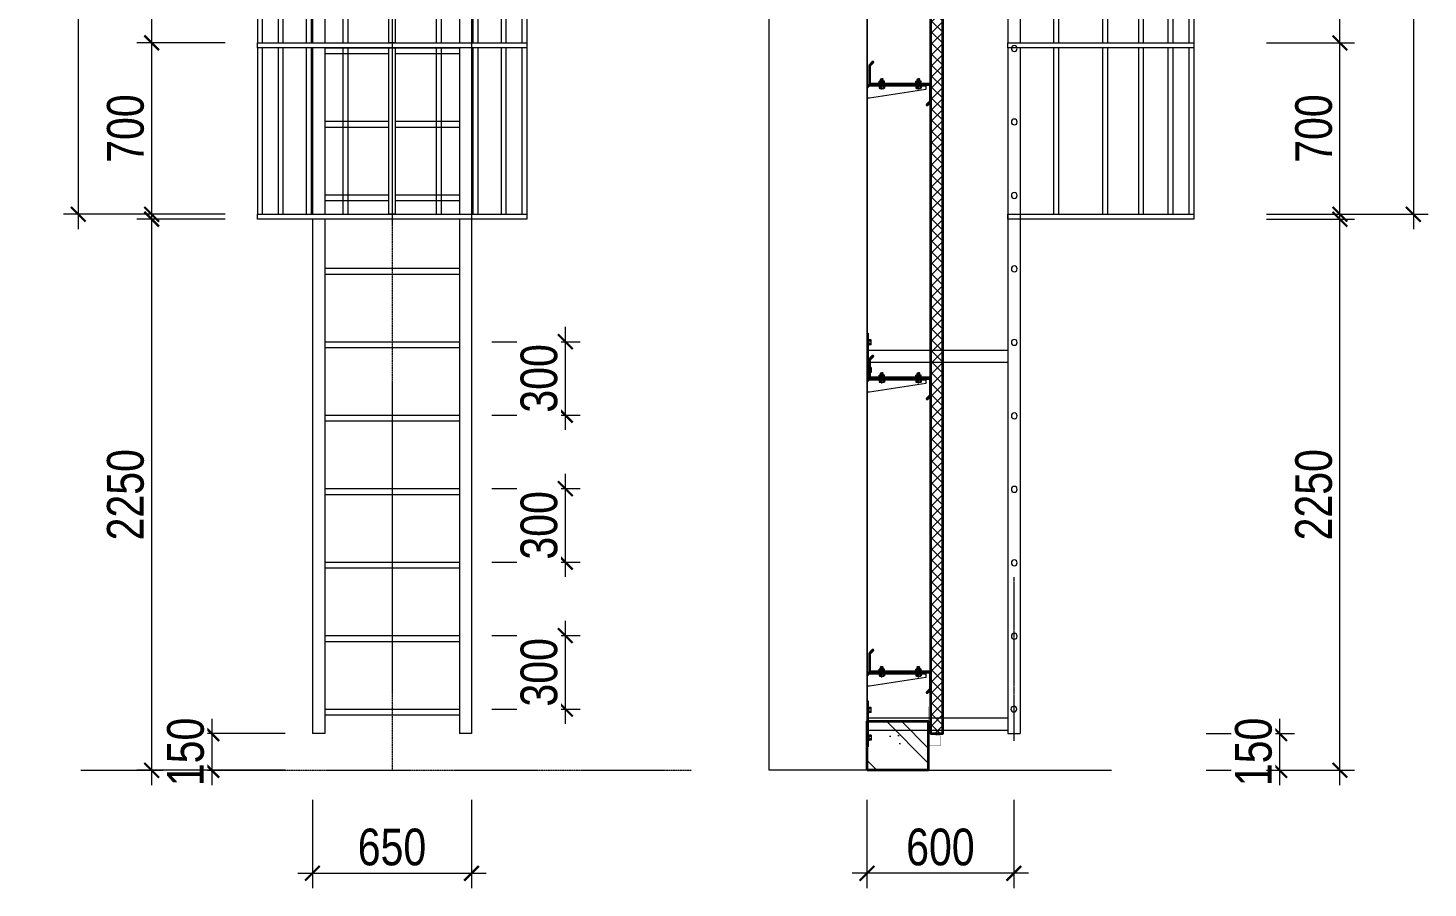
# Model space of a CAD drawing. Header units: millimetres. Extents: x -547695 to 905972, y -1055718 to 167349.
# Drawn here: x -493463 to -482027, y -982925 to -975903 of the extents above; entities that cross this region are included whole.
import ezdxf
from ezdxf.xclip import XClip

# ---------------------------------------------------------------- set-up
doc = ezdxf.new("R2010")
doc.units = ezdxf.units.MM
doc.header["$XCLIPFRAME"] = 0
for name, pattern in [('CellPin- Chi Thang sat len mai$0$CellPin- Chi Thang sat len mai$0$CENTER', [2, 1.25, -0.25, 0.25, -0.25]), ('DASHDOT', [25.4, 12.7, -6.35, 0, -6.35]), ('HIDDEN', [9.525, 6.35, -3.175])]:
    doc.linetypes.add(name, pattern=pattern)
doc.layers.get('DEFPOINTS').update_dxf_attribs({"color": 1, "lineweight": 25})
doc.layers.add('7a-Flashing_01', color=1, linetype='Continuous')
for name, color, linetype, lineweight in [('A-CONC', 2, 'Continuous', 35), ('A-DIMS', 8, 'Continuous', 9), ('A-EQPM', 127, 'Continuous', 9), ('A-FINE', 255, 'Continuous', 25), ('A-HEVY', 111, 'Continuous', 35), ('A-PATT', 252, 'Continuous', 9), ('A-WALL', 12, 'Continuous', 13), ('CellPin- Chi Thang sat len mai$0$CellPin- Chi Thang sat len mai$0$DIM TAN', 169, 'Continuous', 13), ('CellPin- Chi Thang sat len mai$0$CellPin- Chi Thang sat len mai$0$ELE-7', 7, 'Continuous', 9), ('CellPin- Chi Thang sat len mai$0$CellPin- Chi Thang sat len mai$0$NTT-252-DIM', 252, 'Continuous', 9), ('S-GRID-AXIS', 5, 'DASHDOT', 18)]:
    doc.layers.add(name, color=color, linetype=linetype, lineweight=lineweight)
doc.styles.add('VTK_Arial', font='arial.ttf', dxfattribs={"width": 0.8})
doc.dimstyles.new('A-2.5-DIM120 x 2', dxfattribs={"dimscale": 120, "dimtxt": 2.5, "dimasz": 1, "dimexe": 1, "dimexo": 0, "dimgap": 0.5, "dimtad": 1, "dimdec": 0, "dimlfac": 0.5, "dimzin": 12, "dimdsep": 46, "dimtxsty": 'VTK_Arial', "dimblk": 'ARCHTICK', "dimcen": 0, "dimdle": 1, "dimclrd": 256, "dimclre": 256, "dimclrt": 7, "dimadec": 1, "dimazin": 3, "dimtfac": 1, "dimtdec": 0, "dimtmove": 0, "dimatfit": 2, "dimfxl": 5, "dimfxlon": 1, "dimtfill": 1, "dimtolj": 1, "dimtzin": 0, "dimlwd": -1, "dimlwe": -1, "dimarcsym": 0})

# ---------------------------------------------------------------- blocks, each defined once
blk = doc.blocks.new('CellPin- Chi Thang sat len mai$0$CellPin- Chi Thang sat len mai$0$ádasdasvcvbb')
for points in [[(-660.7, 20), (439.3, 20), (439.3, 0), (-660.7, 0)], [(-660.7, -680), (439.3, -680), (439.3, -700), (-660.7, -700)]]:
    blk.add_wipeout(points).dxf.layer = 'A-EQPM'
at = {"layer": 'A-EQPM'}
for p, q in [((-660.7, 0, 0), (-660.7, -680, 0)), ((-640.7, 0, 0), (-640.7, -680, 0)), ((-576.1, 0), (-576.1, -680)), ((-556.1, 0), (-556.1, -680)), ((-461.3, 0), (-461.3, -680)), ((-441.3, 0), (-441.3, -680)), ((-310.9, 0), (-310.9, -680)), ((-290.9, 0), (-290.9, -680)), ((69.5, 0), (69.5, -680)), ((89.5, 0), (89.5, -680)), ((219.9, 0), (219.9, -680)), ((239.9, 0), (239.9, -680)), ((334.7, 0), (334.7, -680)), ((354.7, 0), (354.7, -680)), ((419.3, 0, 0), (419.3, -680, 0)), ((439.3, 0, 0), (439.3, -680, 0))]:
    blk.add_line(p, q, dxfattribs=at)
for points in [[(-660.7, 20), (439.3, 20), (439.3, 0), (-660.7, 0)], [(-660.7, -680), (439.3, -680), (439.3, -700), (-660.7, -700)]]:
    blk.add_lwpolyline(points, close=True, dxfattribs=at)
blk.add_wipeout([(-123.2, 0), (-98.2, 0), (-98.2, -680), (-123.2, -680)]).dxf.layer = 'A-EQPM'
blk.add_lwpolyline([(-123.2, 0), (-98.2, 0), (-98.2, -680), (-123.2, -680)], close=True, dxfattribs=at)
blk = doc.blocks.new('T111')
at = {"layer": 'A-EQPM'}
for p, q in [((-275, -10529.9, 0), (275, -10529.9, 0)), ((-275, -10553.7, 0), (275, -10553.7, 0)), ((-275, -10829.9, 0), (275, -10829.9, 0)), ((-275, -10853.7, 0), (275, -10853.7, 0)), ((-275, -11129.9, 0), (275, -11129.9, 0)), ((-275, -11153.7, 0), (275, -11153.7, 0)), ((-275, -11429.9, 0), (275, -11429.9, 0)), ((-275, -11453.7, 0), (275, -11453.7, 0)), ((-275, -11729.9, 0), (275, -11729.9, 0)), ((-275, -11753.7, 0), (275, -11753.7, 0)), ((-275, -12029.9, 0), (275, -12029.9, 0)), ((-275, -12053.7, 0), (275, -12053.7, 0)), ((-275, -12329.9, 0), (275, -12329.9, 0)), ((-275, -12353.7, 0), (275, -12353.7, 0)), ((-275, -12629.9, 0), (275, -12629.9, 0)), ((-275, -12653.7, 0), (275, -12653.7, 0)), ((-275, -12929.9, 0), (275, -12929.9, 0)), ((-275, -12953.7, 0), (275, -12953.7, 0)), ((-275, -13029.8, 0), (-325, -13029.8, 0)), ((325, -13029.8, 0), (275, -13029.8, 0))]:
    blk.add_line(p, q, dxfattribs=at)
at = {"layer": 'A-EQPM', "linetype": 'HIDDEN', "ltscale": 0.2}
blk.add_line((-1271.1, -13179.8, 0), (1223.5, -13179.8, 0), dxfattribs=at)
at = {"layer": 'CellPin- Chi Thang sat len mai$0$CellPin- Chi Thang sat len mai$0$ELE-7'}
blk.add_blockref('CellPin- Chi Thang sat len mai$0$CellPin- Chi Thang sat len mai$0$ádasdasvcvbb', (110.7, -9529.8, 0), dxfattribs=at)
at = {"layer": 'A-EQPM'}
for p, q in [((-325, -5049.9, 0), (-325, -13029.8, 0)), ((-275, -5049.9, 0), (-275, -13029.8, 0)), ((275, -5049.9, 0), (275, -13029.8, 0)), ((-275, -10229.9, 0), (275, -10229.9, 0)), ((-275, -10253.7, 0), (275, -10253.7, 0))]:
    blk.add_line(p, q, dxfattribs=at)
at = {"layer": 'CellPin- Chi Thang sat len mai$0$CellPin- Chi Thang sat len mai$0$ELE-7'}
blk.add_blockref('CellPin- Chi Thang sat len mai$0$CellPin- Chi Thang sat len mai$0$ádasdasvcvbb', (110.7, -10229.8, 0), dxfattribs=at)
at = {"layer": 'A-EQPM'}
blk.add_line((325, -5049.9, 0), (325, -13029.8, 0), dxfattribs=at)
at = {"layer": 'A-EQPM', "linetype": 'HIDDEN', "ltscale": 0.2, "elevation": 0}
blk.add_lwpolyline([(0, -4550.1), (0, -13179.8)], dxfattribs=at)
blk = doc.blocks.new('CellPin- Chi Thang sat len mai$0$CellPin- Chi Thang sat len mai$0$longthang')
at = {"layer": 'A-EQPM'}
blk.add_line((-372.8, 63.1), (-372.8, -616.9), dxfattribs=at)
for points in [[(387.2, 83.1), (-372.8, 83.1), (-372.8, 63.1), (387.2, 63.1)], [(387.2, -616.9), (-372.8, -616.9), (-372.8, -636.9), (387.2, -636.9)]]:
    blk.add_wipeout(points).dxf.layer = 'A-EQPM'
for p, q in [((-352.8, 63.1), (-352.8, -616.9)), ((-286.3, 63.1), (-286.3, -616.9)), ((-266.3, 63.1), (-266.3, -616.9)), ((-166, 63.1), (-166, -616.9)), ((-146, 63.1), (-146, -616.9)), ((-20, 63.1), (-20, -616.9)), ((0, 63.1), (0, -616.9)), ((180, 63.1), (180, -616.9)), ((200, 63.1), (200, -616.9))]:
    blk.add_line(p, q, dxfattribs=at)
for points in [[(387.2, 83.1), (-372.8, 83.1), (-372.8, 63.1), (387.2, 63.1)], [(387.2, -616.9), (-372.8, -616.9), (-372.8, -636.9), (387.2, -636.9)]]:
    blk.add_lwpolyline(points, close=True, dxfattribs=at)
blk.add_wipeout([(387.2, 83.1), (-372.8, 83.1), (-372.8, 63.1), (387.2, 63.1)]).dxf.layer = 'A-EQPM'
blk.add_lwpolyline([(387.2, 83.1), (-372.8, 83.1), (-372.8, 63.1), (387.2, 63.1)], close=True, dxfattribs=at)
blk = doc.blocks.new('CellPin- Chi Thang sat len mai$0$CellPin- Chi Thang sat len mai$0$dfsgdsfg2dfs1g321')
at = {"layer": 'A-EQPM'}
for p, q in [((700, 93.8, 0), (711.3, 93.8, 0)), ((706.3, -93.7, 0), (706.3, 93.8, 0)), ((711.3, 93.8, 0), (711.3, -93.7, 0)), ((713.8, 68.8, 0), (711.3, 68.8, 0)), ((713.8, 43.8, 0), (713.8, 68.8, 0)), ((723.8, 66.3, 0), (713.8, 66.3, 0)), ((723.8, 61.3, 0), (713.8, 61.3, 0)), ((723.8, 46.3, 0), (723.8, 66.3, 0)), ((713.8, 43.8, 0), (711.3, 43.8, 0)), ((711.3, 25, 0), (940.8, 25, 0)), ((723.8, 51.3, 0), (713.8, 51.3, 0)), ((723.8, 46.3, 0), (713.8, 46.3, 0)), ((940.8, 25, 0), (1204.2, 25, 0)), ((711.3, -25, 0), (940.8, -25, 0)), ((713.8, -43.7, 0), (711.3, -43.7, 0)), ((713.8, -43.7, 0), (713.8, -68.7, 0)), ((723.8, -46.2, 0), (713.8, -46.2, 0)), ((723.8, -51.2, 0), (713.8, -51.2, 0)), ((723.8, -46.2, 0), (723.8, -66.2, 0)), ((940.8, -25, 0), (1204.2, -25, 0)), ((700, -93.7, 0), (711.3, -93.7, 0)), ((713.8, -68.7, 0), (711.3, -68.7, 0)), ((723.8, -61.2, 0), (713.8, -61.2, 0)), ((723.8, -66.2, 0), (713.8, -66.2, 0))]:
    blk.add_line(p, q, dxfattribs=at)
at = {"layer": 'A-EQPM', "linetype": 'CellPin- Chi Thang sat len mai$0$CellPin- Chi Thang sat len mai$0$CENTER', "ltscale": 0.2}
blk.add_line((1504.5, 0), (646.2, 0, 0), dxfattribs=at)
blk = doc.blocks.new('CellPin- Chi Thang sat len mai$0$CellPin- Chi Thang sat len mai$0$12wsaaf')
at = {"layer": 'A-EQPM', "linetype": 'CellPin- Chi Thang sat len mai$0$CellPin- Chi Thang sat len mai$0$CENTER', "ltscale": 5}
blk.add_line((317.5, -3484.6, -1.8), (317.5, -4152.7, -1.8), dxfattribs=at)
at = {"layer": 'A-EQPM'}
blk.add_line((342.5, -4123.5, -1.8), (292.5, -4123.5, -1.8), dxfattribs=at)
for centre in [(316, -2226.5, -1.8), (316, -2526.5, -1.8), (316, -2826.5, -1.8), (316, -3126.5, -1.8), (316, -3426.5, -1.8), (316, -3726.5, -1.8), (317.5, -4023.5, -1.8)]:
    blk.add_circle(centre, 11.9, dxfattribs=at)
at = {"layer": 'CellPin- Chi Thang sat len mai$0$CellPin- Chi Thang sat len mai$0$DIM TAN'}
ref = blk.add_blockref('CellPin- Chi Thang sat len mai$0$CellPin- Chi Thang sat len mai$0$dfsgdsfg2dfs1g321', (1318.8, -2223.6, -1.8), dxfattribs=dict(at, xscale=-1))
XClip(ref).set_block_clipping_path([(700.0194962209, -179.835927425), (976.3177220631, 150.2118256729)])
ref = blk.add_blockref('CellPin- Chi Thang sat len mai$0$CellPin- Chi Thang sat len mai$0$dfsgdsfg2dfs1g321', (1318.8, -3723.6, -1.8), dxfattribs=dict(at, xscale=-1))
XClip(ref).set_block_clipping_path([(700.0194962209, -179.835927425), (976.3177220631, 150.2118256729)])
at = {"layer": 'CellPin- Chi Thang sat len mai$0$CellPin- Chi Thang sat len mai$0$NTT-252-DIM'}
blk.add_blockref('CellPin- Chi Thang sat len mai$0$CellPin- Chi Thang sat len mai$0$longthang', (-44.7, -1386.6, -1.8), dxfattribs=at)
at = {"layer": 'A-EQPM'}
for p, q in [((292.5, 11510, -1.8), (292.5, -4123.5, -1.8)), ((342.5, 11510, -1.8), (342.5, -4123.5, -1.8))]:
    blk.add_line(p, q, dxfattribs=at)
for centre in [(316, -1626.5, -1.8), (316, -1926.5, -1.8)]:
    blk.add_circle(centre, 11.9, dxfattribs=at)
at = {"layer": 'CellPin- Chi Thang sat len mai$0$CellPin- Chi Thang sat len mai$0$NTT-252-DIM'}
blk.add_blockref('CellPin- Chi Thang sat len mai$0$CellPin- Chi Thang sat len mai$0$longthang', (-44.7, -686.6, -1.8), dxfattribs=at)
at = {"layer": 'A-EQPM'}
blk.add_circle((316, -1326.5, -1.8), 11.9, dxfattribs=at)
blk = doc.blocks.new('TRỤ DO')
at = {"layer": 'A-EQPM'}
for p, q in [((380.3, 0, 0), (380.3, 187.5, 0)), ((380.3, 187.5, 0), (385.3, 187.5, 0)), ((385.3, 187.5, 0), (385.3, 0, 0)), ((387.8, 162.5, 0), (385.3, 162.5, 0)), ((387.8, 137.5, 0), (385.3, 137.5, 0)), ((385.3, 118.7, 0), (956.3, 118.7, 0)), ((387.8, 137.5, 0), (387.8, 162.5, 0)), ((397.8, 160, 0), (387.8, 160, 0)), ((397.8, 155, 0), (387.8, 155, 0)), ((397.8, 145, 0), (387.8, 145, 0)), ((397.8, 140, 0), (387.8, 140, 0)), ((397.8, 140, 0), (397.8, 160, 0)), ((385.3, 68.7, 0), (956.3, 68.7, 0)), ((380.3, 0, 0), (385.3, 0, 0)), ((387.8, 50, 0), (385.3, 50, 0)), ((387.8, 25, 0), (385.3, 25, 0)), ((387.8, 50, 0), (387.8, 25, 0)), ((397.8, 47.5, 0), (387.8, 47.5, 0)), ((397.8, 42.5, 0), (387.8, 42.5, 0)), ((397.8, 32.5, 0), (387.8, 32.5, 0)), ((397.8, 27.5, 0), (387.8, 27.5, 0)), ((397.8, 47.5, 0), (397.8, 27.5, 0))]:
    blk.add_line(p, q, dxfattribs=at)
blk = doc.blocks.new('ẻgergerg')
at = {"layer": 'A-EQPM'}
ref = blk.add_blockref('CellPin- Chi Thang sat len mai$0$CellPin- Chi Thang sat len mai$0$12wsaaf', (917.5, 4273.5, 1.8), dxfattribs=dict(at, xscale=-1))
XClip(ref).set_block_clipping_path([(-418.0387739381, -4220.688312118), (343.499074838, 2196.4522147768)])
at = {"layer": 'A-EQPM', "elevation": 0}
blk.add_lwpolyline([(0, 189.4), (0, 0), (999.1, 0)], dxfattribs=at)
at = {"layer": 'A-EQPM'}
for p in [(-380.3, 1597, 0), (-380.3, 95.7, 0)]:
    blk.add_blockref('TRỤ DO', p, dxfattribs=at)
blk = doc.blocks.new('_ARCHTICK')
at = {"color": 0, "linetype": 'ByBlock', "const_width": 0.15}
blk.add_lwpolyline([(-0.5, -0.5), (0.5, 0.5)], dxfattribs=at)
blk = doc.blocks.new('*D1123')
at = {"layer": 'A-DIMS', "transparency": 16777216}
for p, q in [((-491962, -981544), (-491962, -982084)), ((-491362, -981664), (-492082, -981664)), ((-491362, -981964), (-492082, -981964))]:
    blk.add_line(p, q, dxfattribs=at)
at = {"layer": 'DEFPOINTS', "color": 0, "transparency": 16777216}
for p in [(-491307, -981664), (-491307, -981964)]:
    blk.add_point(p, dxfattribs=at)
at = {"layer": 'A-DIMS', "transparency": 16777216, "xscale": 120, "yscale": 120, "zscale": 120}
for p, rotation in [((-491962, -981664), 90), ((-491962, -981964), 270)]:
    blk.add_blockref('_ARCHTICK', p, dxfattribs=dict(at, rotation=rotation))
at = {"layer": 'A-DIMS', "color": 7, "transparency": 16777216, "insert": (-492175, -981814), "char_height": 300, "attachment_point": 5, "rotation": 90, "style": 'VTK_Arial', "bg_fill": 3, "box_fill_scale": 1.1, "bg_fill_color": 257, "bg_fill_transparency": 0}
blk.add_mtext('\\A1;150', dxfattribs=at)
at = {"layer": 'DEFPOINTS', "color": 0, "transparency": 16777216}
blk.add_point((-491962, -981964), dxfattribs=at)
blk = doc.blocks.new('*D1124')
at = {"layer": 'A-DIMS', "transparency": 16777216}
for p, q in [((-492453, -982084), (-492453, -977344)), ((-491853, -977464), (-492573, -977464)), ((-491853, -981964), (-492573, -981964))]:
    blk.add_line(p, q, dxfattribs=at)
at = {"layer": 'DEFPOINTS', "color": 0, "transparency": 16777216}
for p in [(-492453, -977464), (-491698, -977464), (-491198, -981964)]:
    blk.add_point(p, dxfattribs=at)
at = {"layer": 'A-DIMS', "transparency": 16777216, "xscale": 120, "yscale": 120, "zscale": 120}
for p, rotation in [((-492453, -977464), 90), ((-492453, -981964), 270)]:
    blk.add_blockref('_ARCHTICK', p, dxfattribs=dict(at, rotation=rotation))
at = {"layer": 'A-DIMS', "color": 7, "transparency": 16777216, "insert": (-492666, -979714), "char_height": 300, "attachment_point": 5, "rotation": 90, "style": 'VTK_Arial', "bg_fill": 3, "box_fill_scale": 1.1, "bg_fill_color": 257, "bg_fill_transparency": 0}
blk.add_mtext('\\A1;2250', dxfattribs=at)
blk = doc.blocks.new('*D1125')
at = {"layer": 'A-DIMS', "transparency": 16777216}
for p, q in [((-492453, -977544), (-492453, -975904)), ((-491853, -976024), (-492573, -976024)), ((-491853, -977424), (-492573, -977424))]:
    blk.add_line(p, q, dxfattribs=at)
at = {"layer": 'DEFPOINTS', "color": 0, "transparency": 16777216}
for p in [(-492453, -976024), (-491590, -976024), (-491590, -977424)]:
    blk.add_point(p, dxfattribs=at)
at = {"layer": 'A-DIMS', "transparency": 16777216, "xscale": 120, "yscale": 120, "zscale": 120}
for p, rotation in [((-492453, -976024), 90), ((-492453, -977424), 270)]:
    blk.add_blockref('_ARCHTICK', p, dxfattribs=dict(at, rotation=rotation))
at = {"layer": 'A-DIMS', "color": 7, "transparency": 16777216, "insert": (-492666, -976724), "char_height": 300, "attachment_point": 5, "rotation": 90, "style": 'VTK_Arial', "bg_fill": 3, "box_fill_scale": 1.1, "bg_fill_color": 257, "bg_fill_transparency": 0}
blk.add_mtext('\\A1;700', dxfattribs=at)
blk = doc.blocks.new('*D1126')
at = {"layer": 'A-DIMS', "transparency": 16777216}
for p, q in [((-492453, -976144), (-492453, -974504)), ((-491853, -974624), (-492573, -974624)), ((-491853, -976024), (-492573, -976024))]:
    blk.add_line(p, q, dxfattribs=at)
at = {"layer": 'DEFPOINTS', "color": 0, "transparency": 16777216}
for p in [(-492453, -974624), (-491590, -974624), (-491590, -976024)]:
    blk.add_point(p, dxfattribs=at)
at = {"layer": 'A-DIMS', "transparency": 16777216, "xscale": 120, "yscale": 120, "zscale": 120}
for p, rotation in [((-492453, -974624), 90), ((-492453, -976024), 270)]:
    blk.add_blockref('_ARCHTICK', p, dxfattribs=dict(at, rotation=rotation))
at = {"layer": 'A-DIMS', "color": 7, "transparency": 16777216, "insert": (-492666, -975324), "char_height": 300, "attachment_point": 5, "rotation": 90, "style": 'VTK_Arial', "bg_fill": 3, "box_fill_scale": 1.1, "bg_fill_color": 257, "bg_fill_transparency": 0}
blk.add_mtext('\\A1;700', dxfattribs=at)
blk = doc.blocks.new('*D1133')
at = {"layer": 'A-DIMS', "transparency": 16777216}
for p, q in [((-493053, -966104), (-493053, -977544)), ((-492453, -966224), (-493173, -966224)), ((-492453, -977424), (-493173, -977424))]:
    blk.add_line(p, q, dxfattribs=at)
at = {"layer": 'DEFPOINTS', "color": 0, "transparency": 16777216}
for p in [(-491590, -966224), (-493053, -977424), (-491590, -977424)]:
    blk.add_point(p, dxfattribs=at)
at = {"layer": 'A-DIMS', "transparency": 16777216, "xscale": 120, "yscale": 120, "zscale": 120}
for p, rotation in [((-493053, -966224), 90), ((-493053, -977424), 270)]:
    blk.add_blockref('_ARCHTICK', p, dxfattribs=dict(at, rotation=rotation))
at = {"layer": 'A-DIMS', "color": 7, "transparency": 16777216, "insert": (-493266, -971824), "char_height": 300, "attachment_point": 5, "rotation": 90, "style": 'VTK_Arial', "bg_fill": 3, "box_fill_scale": 1.1, "bg_fill_color": 257, "bg_fill_transparency": 0}
blk.add_mtext('\\A1;5600', dxfattribs=at)
blk = doc.blocks.new('*D1135')
at = {"layer": 'A-DIMS', "transparency": 16777216}
for p, q in [((-491140, -982205), (-491140, -982925)), ((-489840, -982205), (-489840, -982925)), ((-491260, -982805), (-489720, -982805))]:
    blk.add_line(p, q, dxfattribs=at)
at = {"layer": 'DEFPOINTS', "color": 0, "transparency": 16777216}
for p in [(-491140, -981664), (-489840, -981664), (-489840, -982805)]:
    blk.add_point(p, dxfattribs=at)
at = {"layer": 'A-DIMS', "transparency": 16777216, "xscale": 120, "yscale": 120, "zscale": 120, "rotation": 180}
blk.add_blockref('_ARCHTICK', (-491140, -982805), dxfattribs=at)
at = {"layer": 'A-DIMS', "transparency": 16777216, "xscale": 120, "yscale": 120, "zscale": 120}
blk.add_blockref('_ARCHTICK', (-489840, -982805), dxfattribs=at)
at = {"layer": 'A-DIMS', "color": 7, "transparency": 16777216, "insert": (-490490, -982592), "char_height": 300, "attachment_point": 5, "style": 'VTK_Arial', "bg_fill": 3, "box_fill_scale": 1.1, "bg_fill_color": 257, "bg_fill_transparency": 0}
blk.add_mtext('\\A1;650', dxfattribs=at)
blk = doc.blocks.new('*D1136')
at = {"layer": 'A-DIMS', "transparency": 16777216}
for p, q in [((-489074, -981584), (-489074, -980744)), ((-489674, -980864), (-488954, -980864)), ((-489674, -981464), (-488954, -981464))]:
    blk.add_line(p, q, dxfattribs=at)
at = {"layer": 'DEFPOINTS', "color": 0, "transparency": 16777216}
for p in [(-489940, -980864), (-489940, -981464)]:
    blk.add_point(p, dxfattribs=at)
at = {"layer": 'A-DIMS', "transparency": 16777216, "xscale": 120, "yscale": 120, "zscale": 120}
for p, rotation in [((-489074, -980864), 90), ((-489074, -981464), 270)]:
    blk.add_blockref('_ARCHTICK', p, dxfattribs=dict(at, rotation=rotation))
at = {"layer": 'A-DIMS', "color": 7, "transparency": 16777216, "insert": (-489288, -981164), "char_height": 300, "attachment_point": 5, "rotation": 90, "style": 'VTK_Arial', "bg_fill": 3, "box_fill_scale": 1.1, "bg_fill_color": 257, "bg_fill_transparency": 0}
blk.add_mtext('\\A1;300', dxfattribs=at)
at = {"layer": 'DEFPOINTS', "color": 0, "transparency": 16777216}
blk.add_point((-489074, -980864), dxfattribs=at)
blk = doc.blocks.new('*D1137')
at = {"layer": 'A-DIMS', "transparency": 16777216}
for p, q in [((-489074, -980384), (-489074, -979544)), ((-489674, -979664), (-488954, -979664)), ((-489674, -980264), (-488954, -980264))]:
    blk.add_line(p, q, dxfattribs=at)
at = {"layer": 'DEFPOINTS', "color": 0, "transparency": 16777216}
for p in [(-489940, -979664), (-489940, -980264)]:
    blk.add_point(p, dxfattribs=at)
at = {"layer": 'A-DIMS', "transparency": 16777216, "xscale": 120, "yscale": 120, "zscale": 120}
for p, rotation in [((-489074, -979664), 90), ((-489074, -980264), 270)]:
    blk.add_blockref('_ARCHTICK', p, dxfattribs=dict(at, rotation=rotation))
at = {"layer": 'A-DIMS', "color": 7, "transparency": 16777216, "insert": (-489288, -979964), "char_height": 300, "attachment_point": 5, "rotation": 90, "style": 'VTK_Arial', "bg_fill": 3, "box_fill_scale": 1.1, "bg_fill_color": 257, "bg_fill_transparency": 0}
blk.add_mtext('\\A1;300', dxfattribs=at)
at = {"layer": 'DEFPOINTS', "color": 0, "transparency": 16777216}
blk.add_point((-489074, -979664), dxfattribs=at)
blk = doc.blocks.new('*D1138')
at = {"layer": 'A-DIMS', "transparency": 16777216}
for p, q in [((-489074, -979184), (-489074, -978344)), ((-489674, -978464), (-488954, -978464)), ((-489674, -979064), (-488954, -979064))]:
    blk.add_line(p, q, dxfattribs=at)
at = {"layer": 'DEFPOINTS', "color": 0, "transparency": 16777216}
for p in [(-489940, -978464), (-489940, -979064)]:
    blk.add_point(p, dxfattribs=at)
at = {"layer": 'A-DIMS', "transparency": 16777216, "xscale": 120, "yscale": 120, "zscale": 120}
for p, rotation in [((-489074, -978464), 90), ((-489074, -979064), 270)]:
    blk.add_blockref('_ARCHTICK', p, dxfattribs=dict(at, rotation=rotation))
at = {"layer": 'A-DIMS', "color": 7, "transparency": 16777216, "insert": (-489288, -978764), "char_height": 300, "attachment_point": 5, "rotation": 90, "style": 'VTK_Arial', "bg_fill": 3, "box_fill_scale": 1.1, "bg_fill_color": 257, "bg_fill_transparency": 0}
blk.add_mtext('\\A1;300', dxfattribs=at)
at = {"layer": 'DEFPOINTS', "color": 0, "transparency": 16777216}
blk.add_point((-489074, -978464), dxfattribs=at)
blk = doc.blocks.new('*D1156')
at = {"layer": 'A-DIMS', "transparency": 16777216}
for p, q in [((-483239, -981544), (-483239, -982084)), ((-483839, -981664), (-483119, -981664)), ((-483839, -981964), (-483119, -981964))]:
    blk.add_line(p, q, dxfattribs=at)
at = {"layer": 'DEFPOINTS', "color": 0, "transparency": 16777216}
for p in [(-483894, -981664), (-483894, -981964)]:
    blk.add_point(p, dxfattribs=at)
at = {"layer": 'A-DIMS', "transparency": 16777216, "xscale": 120, "yscale": 120, "zscale": 120}
for p, rotation in [((-483239, -981664), 90), ((-483239, -981964), 270)]:
    blk.add_blockref('_ARCHTICK', p, dxfattribs=dict(at, rotation=rotation))
at = {"layer": 'A-DIMS', "color": 7, "transparency": 16777216, "insert": (-483452, -981814), "char_height": 300, "attachment_point": 5, "rotation": 90, "style": 'VTK_Arial', "bg_fill": 3, "box_fill_scale": 1.1, "bg_fill_color": 257, "bg_fill_transparency": 0}
blk.add_mtext('\\A1;150', dxfattribs=at)
at = {"layer": 'DEFPOINTS', "color": 0, "transparency": 16777216}
blk.add_point((-483239, -981964), dxfattribs=at)
blk = doc.blocks.new('*D1157')
at = {"layer": 'A-DIMS', "transparency": 16777216}
for p, q in [((-482747, -982084), (-482747, -977344)), ((-483347, -977464), (-482627, -977464)), ((-483347, -981964), (-482627, -981964))]:
    blk.add_line(p, q, dxfattribs=at)
at = {"layer": 'DEFPOINTS', "color": 0, "transparency": 16777216}
for p in [(-483502, -977464), (-482747, -977464), (-484002, -981964)]:
    blk.add_point(p, dxfattribs=at)
at = {"layer": 'A-DIMS', "transparency": 16777216, "xscale": 120, "yscale": 120, "zscale": 120}
for p, rotation in [((-482747, -977464), 90), ((-482747, -981964), 270)]:
    blk.add_blockref('_ARCHTICK', p, dxfattribs=dict(at, rotation=rotation))
at = {"layer": 'A-DIMS', "color": 7, "transparency": 16777216, "insert": (-482960, -979714), "char_height": 300, "attachment_point": 5, "rotation": 90, "style": 'VTK_Arial', "bg_fill": 3, "box_fill_scale": 1.1, "bg_fill_color": 257, "bg_fill_transparency": 0}
blk.add_mtext('\\A1;2250', dxfattribs=at)
blk = doc.blocks.new('*D1147')
at = {"layer": 'A-DIMS', "transparency": 16777216}
for p, q in [((-482747, -977544), (-482747, -975904)), ((-483347, -976024), (-482627, -976024)), ((-483347, -977424), (-482627, -977424))]:
    blk.add_line(p, q, dxfattribs=at)
at = {"layer": 'DEFPOINTS', "color": 0, "transparency": 16777216}
for p in [(-483611, -976024), (-482747, -976024), (-483611, -977424)]:
    blk.add_point(p, dxfattribs=at)
at = {"layer": 'A-DIMS', "transparency": 16777216, "xscale": 120, "yscale": 120, "zscale": 120}
for p, rotation in [((-482747, -976024), 90), ((-482747, -977424), 270)]:
    blk.add_blockref('_ARCHTICK', p, dxfattribs=dict(at, rotation=rotation))
at = {"layer": 'A-DIMS', "color": 7, "transparency": 16777216, "insert": (-482960, -976724), "char_height": 300, "attachment_point": 5, "rotation": 90, "style": 'VTK_Arial', "bg_fill": 3, "box_fill_scale": 1.1, "bg_fill_color": 257, "bg_fill_transparency": 0}
blk.add_mtext('\\A1;700', dxfattribs=at)
blk = doc.blocks.new('*D1148')
at = {"layer": 'A-DIMS', "transparency": 16777216}
for p, q in [((-482747, -976144), (-482747, -974504)), ((-483347, -974624), (-482627, -974624)), ((-483347, -976024), (-482627, -976024))]:
    blk.add_line(p, q, dxfattribs=at)
at = {"layer": 'DEFPOINTS', "color": 0, "transparency": 16777216}
for p in [(-483611, -974624), (-482747, -974624), (-483611, -976024)]:
    blk.add_point(p, dxfattribs=at)
at = {"layer": 'A-DIMS', "transparency": 16777216, "xscale": 120, "yscale": 120, "zscale": 120}
for p, rotation in [((-482747, -974624), 90), ((-482747, -976024), 270)]:
    blk.add_blockref('_ARCHTICK', p, dxfattribs=dict(at, rotation=rotation))
at = {"layer": 'A-DIMS', "color": 7, "transparency": 16777216, "insert": (-482960, -975324), "char_height": 300, "attachment_point": 5, "rotation": 90, "style": 'VTK_Arial', "bg_fill": 3, "box_fill_scale": 1.1, "bg_fill_color": 257, "bg_fill_transparency": 0}
blk.add_mtext('\\A1;700', dxfattribs=at)
blk = doc.blocks.new('*D1155')
at = {"layer": 'A-DIMS', "transparency": 16777216}
for p, q in [((-482147, -966104), (-482147, -977544)), ((-482747, -966224), (-482027, -966224)), ((-482747, -977424), (-482027, -977424))]:
    blk.add_line(p, q, dxfattribs=at)
at = {"layer": 'DEFPOINTS', "color": 0, "transparency": 16777216}
for p in [(-483611, -966224), (-483611, -977424), (-482147, -977424)]:
    blk.add_point(p, dxfattribs=at)
at = {"layer": 'A-DIMS', "transparency": 16777216, "xscale": 120, "yscale": 120, "zscale": 120}
for p, rotation in [((-482147, -966224), 90), ((-482147, -977424), 270)]:
    blk.add_blockref('_ARCHTICK', p, dxfattribs=dict(at, rotation=rotation))
at = {"layer": 'A-DIMS', "color": 7, "transparency": 16777216, "insert": (-482360, -971824), "char_height": 300, "attachment_point": 5, "rotation": 90, "style": 'VTK_Arial', "bg_fill": 3, "box_fill_scale": 1.1, "bg_fill_color": 257, "bg_fill_transparency": 0}
blk.add_mtext('\\A1;5600', dxfattribs=at)
blk = doc.blocks.new('diem chan tole')
at = {"layer": '7a-Flashing_01', "const_width": 1}
blk.add_lwpolyline([(0, -40), (0, -50), (-50, -50), (-50, -10), (0, 0), (0, 110)], dxfattribs=at)
blk = doc.blocks.new('_ECU_M12')
at = {"layer": 'A-PATT'}
h = blk.add_hatch(color=256, dxfattribs=at)
h.dxf.hatch_style = 1
h.paths.add_polyline_path([(0, 10), (-8.2, 10, -0.176633), (-5.5, 9, -0.090415)])
h.paths.add_polyline_path([(8.2, 10), (0, 10, -0.090415), (5.5, 9, -0.176633)])
h = blk.add_hatch(color=256, dxfattribs=at)
h.dxf.hatch_style = 1
h.paths.add_polyline_path([(-5.5, 1, -0.176633), (-8.2, 0), (0, 0, -0.090415)])
h.paths.add_polyline_path([(5.5, 1, -0.090415), (0, 0), (8.2, 0, -0.176633)])
for p, q in [((-11, 1), (-11, 9)), ((-8.2, 10), (8.2, 10)), ((8.2, 0), (-8.2, 0)), ((-5.5, 1), (-5.5, 9)), ((5.5, 1), (5.5, 9)), ((11, 1), (11, 9))]:
    blk.add_line(p, q, dxfattribs=at)
for centre, radius, start, end in [((-8.2, 5.7), 4.26, 49.932, 130.068), ((-8.2, 4.3), 4.26, 229.932, 310.068), ((0, -5.5), 15.5, 69.3345, 110.6655), ((0, 15.5), 15.5, 249.3345, 290.6655), ((8.2, 5.7), 4.26, 49.932, 130.068), ((8.2, 4.3), 4.26, 229.932, 310.068)]:
    blk.add_arc(centre, radius, start, end, dxfattribs=at)
blk = doc.blocks.new('*U48')
h = blk.add_hatch(color=256)
h.dxf.hatch_style = 1
h.paths.add_polyline_path([(-0.2, -10, -0.086761), (-5.5, -9, -0.176633), (-8.2, -10)])
h.paths.add_polyline_path([(8.2, -10, -0.176633), (5.5, -9, -0.086761), (0.2, -10)])
for p, q in [((-11, 0), (-11, -9)), ((11, 0), (-11, 0)), ((-6, 19.9), (6, 19.9)), ((-5.1, 7.9), (-6, 7.3)), ((-6, 7.3), (-4.8, 6.3)), ((-4.8, 6.3), (-6, 5.5)), ((-6, 5.5), (-6, 2)), ((-6, 5.5), (3, 5.5)), ((-5.5, 0), (-5.5, -9)), ((-4.8, 29.3), (-5.4, 28.4)), ((-5.4, 28.4), (-4.8, 27.9)), ((-4.8, 29.3), (4.8, 29.3)), ((3, 5.5), (-4.8, 6.3)), ((0, 29), (0, 29.3)), ((4.8, 28.7), (0, 29)), ((4.8, 28.7), (4.8, 29.3)), ((4.8, 28.7), (6, 27.7)), ((6, 27.7), (4.8, 26.9)), ((4.8, 7.1), (6, 6.1)), ((5.5, 0), (5.5, -9)), ((6, 7.9), (6, 7.9)), ((6, 6.1), (6, 2)), ((11, 0), (11, -9)), ((-8.2, -10), (8.2, -10))]:
    blk.add_line(p, q)
blk.add_lwpolyline([(-12.5, 7.9), (12.5, 7.9), (12.5, 9.4, 0.414214), (12, 9.9), (-12, 9.9, 0.414214), (-12.5, 9.4)], format="xyb", close=True)
for points in [[(4.8, 26.9), (6, 25.9), (4.8, 25.1), (-4.8, 26.1), (-6, 27.1), (-4.8, 27.9)], [(4.8, 25.1), (6, 24.1), (4.8, 23.3), (-4.8, 24.3), (-6, 25.3), (-4.8, 26.1)], [(4.8, 23.3), (6, 22.3), (4.8, 21.5), (-4.8, 22.5), (-6, 23.5), (-4.8, 24.3)]]:
    blk.add_lwpolyline(points, close=True)
for points in [[(3, 19.9), (-4.8, 20.7), (-6, 21.7), (-4.8, 22.5), (4.8, 21.5), (6, 20.5), (5.1, 19.9)], [(-6, 19.9), (-4.8, 20.7), (3, 19.9)], [(6, 7.9), (6, 7.9), (4.8, 7.1), (-3.1, 7.9)]]:
    blk.add_lwpolyline(points)
for centre, radius, start, end in [((-8, 2), 2, 270, 0), ((8, 2), 2, 180, 270), ((-8.2, -5.7), 4.26, 229.932, 310.068), ((0, 5.5), 15.5, 249.2986, 290.7014), ((8.2, -5.7), 4.26, 229.932, 310.068)]:
    blk.add_arc(centre, radius, start, end)
at = {"layer": 'S-GRID-AXIS', "color": 250}
blk.add_line((0, -15), (0, 32), dxfattribs=at)
blk.add_blockref('_ECU_M12', (0, 9.9))
blk = doc.blocks.new('*U47')
h = blk.add_hatch(color=256)
h.dxf.hatch_style = 1
h.paths.add_polyline_path([(-0.2, -10, -0.086761), (-5.5, -9, -0.176633), (-8.2, -10)])
h.paths.add_polyline_path([(8.2, -10, -0.176633), (5.5, -9, -0.086761), (0.2, -10)])
for p, q in [((-11, 0), (-11, -9)), ((11, 0), (-11, 0)), ((-6, 19.9), (6, 19.9)), ((-5.1, 7.9), (-6, 7.3)), ((-6, 7.3), (-4.8, 6.3)), ((-4.8, 6.3), (-6, 5.5)), ((-6, 5.5), (-6, 2)), ((-6, 5.5), (3, 5.5)), ((-5.5, 0), (-5.5, -9)), ((-4.8, 29.3), (-5.4, 28.4)), ((-5.4, 28.4), (-4.8, 27.9)), ((-4.8, 29.3), (4.8, 29.3)), ((3, 5.5), (-4.8, 6.3)), ((0, 29), (0, 29.3)), ((4.8, 28.7), (0, 29)), ((4.8, 28.7), (4.8, 29.3)), ((4.8, 28.7), (6, 27.7)), ((6, 27.7), (4.8, 26.9)), ((4.8, 7.1), (6, 6.1)), ((5.5, 0), (5.5, -9)), ((6, 7.9), (6, 7.9)), ((6, 6.1), (6, 2)), ((11, 0), (11, -9)), ((-8.2, -10), (8.2, -10))]:
    blk.add_line(p, q)
blk.add_lwpolyline([(-12.5, 7.9), (12.5, 7.9), (12.5, 9.4, 0.414214), (12, 9.9), (-12, 9.9, 0.414214), (-12.5, 9.4)], format="xyb", close=True)
for points in [[(4.8, 26.9), (6, 25.9), (4.8, 25.1), (-4.8, 26.1), (-6, 27.1), (-4.8, 27.9)], [(4.8, 25.1), (6, 24.1), (4.8, 23.3), (-4.8, 24.3), (-6, 25.3), (-4.8, 26.1)], [(4.8, 23.3), (6, 22.3), (4.8, 21.5), (-4.8, 22.5), (-6, 23.5), (-4.8, 24.3)]]:
    blk.add_lwpolyline(points, close=True)
for points in [[(3, 19.9), (-4.8, 20.7), (-6, 21.7), (-4.8, 22.5), (4.8, 21.5), (6, 20.5), (5.1, 19.9)], [(-6, 19.9), (-4.8, 20.7), (3, 19.9)], [(6, 7.9), (6, 7.9), (4.8, 7.1), (-3.1, 7.9)]]:
    blk.add_lwpolyline(points)
for centre, radius, start, end in [((-8, 2), 2, 270, 0), ((8, 2), 2, 180, 270), ((-8.2, -5.7), 4.26, 229.932, 310.068), ((0, 5.5), 15.5, 249.2986, 290.7014), ((8.2, -5.7), 4.26, 229.932, 310.068)]:
    blk.add_arc(centre, radius, start, end)
at = {"layer": 'S-GRID-AXIS', "color": 250}
blk.add_line((0, -15), (0, 32), dxfattribs=at)
blk.add_blockref('_ECU_M12', (0, 9.9))
blk = doc.blocks.new('BXG')
blk.add_lwpolyline([(-78, 10), (0, 10), (0, 258.1), (69.3, 258.1), (82.9, 244.5), (84.2, 245.9), (70.1, 260), (-1.9, 260), (-1.9, 11.9), (-77.2, 11.9), (-90.8, 25.5), (-92.1, 24.1)], close=True)
at = {"layer": 'A-PATT', "ltscale": 2.5}
for points in [[(6, 0), (0, 0), (0, 240), (6, 240)], [(16, 0), (6, 10), (6, 240), (21, 240), (56, 10), (56, 0)]]:
    blk.add_lwpolyline(points, close=True, dxfattribs=at)
at = {"layer": 'A-PATT', "ltscale": 2.5, "rotation": 90}
for name, p in [('*U47', (6, 210)), ('*U48', (6, 60))]:
    blk.add_blockref(name, p, dxfattribs=at)
blk = doc.blocks.new('3g3g')
at = {"layer": 'A-PATT'}
h = blk.add_hatch(dxfattribs=at)
h.set_pattern_fill('ANSI37', color=256, scale=10)
h.set_pattern_definition([(45, (-417346.407, 321578.19), (-22.4506403, 22.4506403), []), (135, (-417346.407, 321578.19), (-22.4506403, -22.4506403), [])])
h.paths.add_polyline_path([(-10, 150), (-60, 150), (-60, 18450), (-10, 18450)])
h = blk.add_hatch(dxfattribs=at)
h.set_pattern_fill('BT-01', color=256, scale=50, style=0, double=1, pattern_type=2)
h.set_pattern_definition([(50, (65941.9, -196849.32), (358.6301, -31.37607), [37.5, -412.5]), (355, (65941.9, -196849.32), (-69.37567, 376.09607), [30, -330]), (100.4514, (65971.8, -196851.94), (289.2547, 344.7198), [31.8701, -350.57106]), (46.1842, (65941.9, -196749.32), (533.6205, -82.7595), [56.25, -618.75]), (96.6356, (65986.37, -196756.2), (467.3314, 487.059), [47.8051, -525.8565]), (351.1842, (65941.9, -196749.3), (467.331, 487.0593), [45, -495]), (21, (65991.9, -196774.32), (298.45353, -201.30945), [37.5, -412.5]), (326, (65991.9, -196774.32), (121.65767, 362.575), [30, -330]), (71.4514, (66016.77, -196791.1), (420.1113, 161.26525), [31.8701, -350.57106]), (37.5, (65941.9, -196849.32), (6.07993, 166.44693), [0, -326, 0, -335, 0, -331.25]), (7.5, (65941.9, -196849.32), (131.53477, 197.20586), [0, -191, 0, -318.5, 0, -126.25]), (327.5, (65830.4, -196849.32), (266.91122, -11.27744), [0, -125, 0, -390, 0, -517.5]), (317.5, (65780.4, -196849.32), (291.59308, 50.0525), [0, -162.5, 0, -259, 0, -367.5]), (45, (65941.9, -196849.32), (-150.2602, 150.2602), []), (45, (65941.9, -196788.07), (-150.2602, 150.2602), [])])
h.paths.add_polyline_path([(250, 200), (250, 0), (0, 0), (0, 200)])
blk.add_lwpolyline([(-10, 150), (-60, 150), (-60, 18450), (-10, 18450)], close=True)
at = {"layer": 'A-PATT', "ltscale": 0.3}
blk.add_lwpolyline([(250, 0), (250, 18450)], dxfattribs=at)
at = {"layer": 'A-WALL'}
blk.add_lwpolyline([(250, 0), (0, 0), (0, 200), (250, 200)], close=True, dxfattribs=at)
at = {"layer": 'A-FINE'}
blk.add_blockref('diem chan tole', (0, 150), dxfattribs=at)
at = {"layer": 'A-HEVY', "xscale": -1, "rotation": 89.99999999999997}
for p in [(250, 2800), (250, 1600), (250, 400)]:
    blk.add_blockref('BXG', p, dxfattribs=at)
blk = doc.blocks.new('*D1164')
at = {"layer": 'A-DIMS', "transparency": 16777216}
for p, q in [((-486610, -982205), (-486610, -982925)), ((-485410, -982205), (-485410, -982925)), ((-485290, -982805), (-486730, -982805))]:
    blk.add_line(p, q, dxfattribs=at)
at = {"layer": 'DEFPOINTS', "color": 0, "transparency": 16777216}
for p in [(-486610, -978532), (-485410, -981722), (-486610, -982805)]:
    blk.add_point(p, dxfattribs=at)
at = {"layer": 'A-DIMS', "transparency": 16777216, "xscale": 120, "yscale": 120, "zscale": 120, "rotation": 180}
blk.add_blockref('_ARCHTICK', (-486610, -982805), dxfattribs=at)
at = {"layer": 'A-DIMS', "transparency": 16777216, "xscale": 120, "yscale": 120, "zscale": 120}
blk.add_blockref('_ARCHTICK', (-485410, -982805), dxfattribs=at)
at = {"layer": 'A-DIMS', "color": 7, "transparency": 16777216, "insert": (-486010, -982592), "char_height": 300, "attachment_point": 5, "style": 'VTK_Arial', "bg_fill": 3, "box_fill_scale": 1.1, "bg_fill_color": 257, "bg_fill_transparency": 0}
blk.add_mtext('\\A1;600', dxfattribs=at)

msp = doc.modelspace()

# ---------------------------------------------------------------- linework, layer by layer
at = {"layer": 'A-PATT'}
msp.add_line((-487409.8, -981963.8), (-487409.8, -970963.8), dxfattribs=at)

# ---------------------------------------------------------------- block references
at = {"layer": 'A-DIMS', "xscale": 2, "yscale": 2, "zscale": 2}
msp.add_blockref('ẻgergerg', (-486609.8, -981963.8, 0), dxfattribs=at)
at = {"layer": 'A-EQPM', "xscale": 2, "yscale": 2, "zscale": 2}
msp.add_blockref('T111', (-490489.8, -955604.2, 0), dxfattribs=at)

# ---------------------------------------------------------------- next in the draw order: linework, layer by layer
at = {"layer": 'A-CONC'}
msp.add_lwpolyline([(-486609.8, -981963.8), (-486609.8, -981563.8), (-486109.8, -981563.8), (-486109.8, -981963.8)], close=True, dxfattribs=at)
at = {"layer": 'A-PATT'}
for p, q in [((-486609.8, -970963.8), (-486609.8, -981963.8)), ((-486609.8, -981963.8), (-487409.8, -981963.8))]:
    msp.add_line(p, q, dxfattribs=at)
msp.add_lwpolyline([(-486609.8, -981963.8), (-486609.8, -968561.5)], dxfattribs=at)

# ---------------------------------------------------------------- next in the draw order: block references
at = {"layer": 'A-HEVY', "ltscale": 0.3}
ref = msp.add_blockref('3g3g', (-486109.8, -981963.8), dxfattribs=dict(at, xscale=-2, yscale=2, zscale=2))
XClip(ref).set_block_clipping_path([(-60.999995864, 0.0000000078), (249.999999847, 6804.9552223824)])

# ---------------------------------------------------------------- next in the draw order: dimensions: what is measured, and where the dimension line sits
at = {"layer": 'A-DIMS'}
for base, p1, p2, picture, middle in [((-489074.3, -978464), (-489939.8, -979064), (-489939.8, -978464), '*D1138', (-489074.3, -978764)), ((-489074.3, -979664), (-489939.8, -980264), (-489939.8, -979664), '*D1137', (-489074.3, -979964)), ((-489074.3, -980864), (-489939.8, -981464), (-489939.8, -980864), '*D1136', (-489074.3, -981164)), ((-491961.7, -981963.8), (-491307, -981663.8, 0), (-491307, -981963.8, 0), '*D1123', (-491961.7, -981813.8)), ((-483238.8, -981963.8), (-483893.5, -981663.8, 0), (-483893.5, -981963.8, 0), '*D1156', (-483238.8, -981813.8))]:
    dim = msp.add_linear_dim(base=base, p1=p1, p2=p2, angle=90, dimstyle='A-2.5-DIM120 x 2', override={"dimpost": '\\X'}, dxfattribs=at)
    dim.commit()
    dim.dimension.update_dxf_attribs({"geometry": picture, "text_midpoint": middle, "dimtype": 160})

# ---------------------------------------------------------------- next in the draw order: dimensions: what is measured, and where the dimension line sits
for base, p1, p2, picture, middle in [((-492453.2, -977463.8), (-491198.5, -981963.8, 0), (-491698.5, -977463.8, 0), '*D1124', (-492666.4, -979713.8)), ((-482747.3, -977463.8), (-484002, -981963.8, 0), (-483502, -977463.8, 0), '*D1157', (-482960.4, -979713.8))]:
    dim = msp.add_linear_dim(base=base, p1=p1, p2=p2, angle=90, dimstyle='A-2.5-DIM120 x 2', override={"dimpost": '\\X'}, dxfattribs=at)
    dim.commit()
    dim.dimension.update_dxf_attribs({"geometry": picture, "text_midpoint": middle})
dim = msp.add_linear_dim(base=(-486609.8, -982804.9), p1=(-485409.8, -981722.1, 0), p2=(-486609.8, -978532.3), dimstyle='A-2.5-DIM120 x 2', override={"dimpost": '\\X'}, dxfattribs=at)
dim.commit()
dim.dimension.update_dxf_attribs({"geometry": '*D1164', "text_midpoint": (-486009.8, -982591.7)})

# ---------------------------------------------------------------- next in the draw order: dimensions: what is measured, and where the dimension line sits
for base, p1, p2, picture, middle in [((-492453.2, -976023.8), (-491589.8, -977423.8, 0), (-491589.8, -976023.8, 0), '*D1125', (-492666.4, -976723.8)), ((-482747.3, -976023.8), (-483610.7, -977423.8, 0), (-483610.7, -976023.8, 0), '*D1147', (-482960.4, -976723.8))]:
    dim = msp.add_linear_dim(base=base, p1=p1, p2=p2, angle=90, dimstyle='A-2.5-DIM120 x 2', override={"dimpost": '\\X', "dimtmove": 1}, dxfattribs=at)
    dim.commit()
    dim.dimension.update_dxf_attribs({"geometry": picture, "text_midpoint": middle})
dim = msp.add_linear_dim(base=(-489839.8, -982804.9), p1=(-491139.8, -981663.8), p2=(-489839.8, -981663.8), dimstyle='A-2.5-DIM120 x 2', override={"dimpost": '\\X', "dimblk": 'ARCHTICK', "dimtfill": 1, "dimtfillclr": 0}, dxfattribs=at)
dim.commit()
dim.dimension.update_dxf_attribs({"geometry": '*D1135', "text_midpoint": (-490489.8, -982591.7)})

# ---------------------------------------------------------------- next in the draw order: dimensions: what is measured, and where the dimension line sits
for base, p1, p2, picture, middle in [((-492453.2, -974623.8), (-491589.8, -976023.8, 0), (-491589.8, -974623.8, 0), '*D1126', (-492666.4, -975323.8)), ((-482747.3, -974623.8), (-483610.7, -976023.8, 0), (-483610.7, -974623.8, 0), '*D1148', (-482960.4, -975323.8))]:
    dim = msp.add_linear_dim(base=base, p1=p1, p2=p2, angle=90, dimstyle='A-2.5-DIM120 x 2', override={"dimpost": '\\X', "dimtmove": 1}, dxfattribs=at)
    dim.commit()
    dim.dimension.update_dxf_attribs({"geometry": picture, "text_midpoint": middle})

# ---------------------------------------------------------------- next in the draw order: dimensions: what is measured, and where the dimension line sits
for base, p1, p2, picture, middle in [((-493053.2, -977423.8), (-491589.8, -966223.8, 0), (-491589.8, -977423.8), '*D1133', (-493266.4, -971823.8)), ((-482147.3, -977423.8), (-483610.7, -966223.8, 0), (-483610.7, -977423.8), '*D1155', (-482360.4, -971823.8))]:
    dim = msp.add_linear_dim(base=base, p1=p1, p2=p2, angle=90, dimstyle='A-2.5-DIM120 x 2', override={"dimpost": '\\X', "dimtmove": 1}, dxfattribs=at)
    dim.commit()
    dim.dimension.update_dxf_attribs({"geometry": picture, "text_midpoint": middle})

doc.saveas('drawing.dxf')
